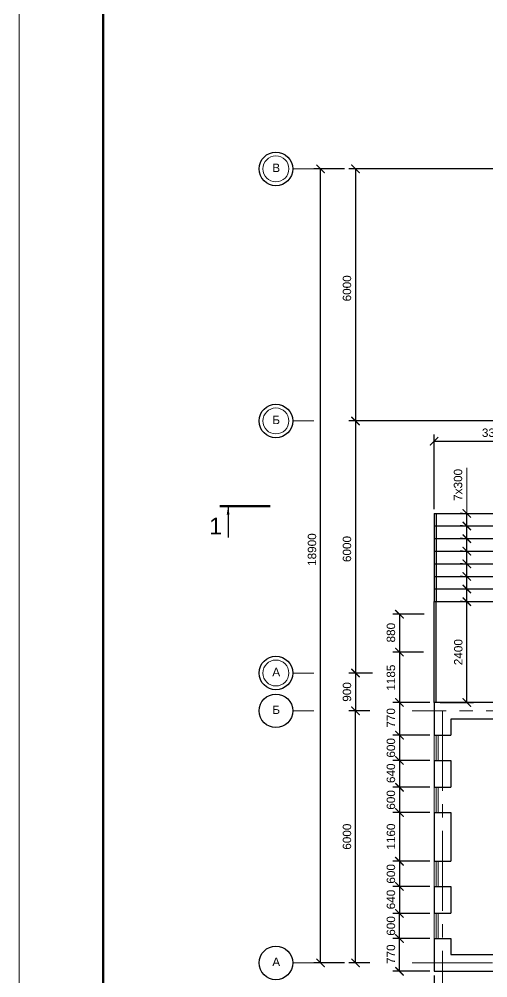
# Model space of a CAD drawing. Header units: millimetres. Extents: x -273 to 3634, y 3015 to 4572.
# Drawn here: x 1951.7 to 2063.1, y 3809.8 to 4037.9 of the extents above; entities that cross this region are included whole.
import ezdxf

# ---------------------------------------------------------------- set-up
doc = ezdxf.new("R2010")
doc.units = ezdxf.units.MM
doc.linetypes.add('CENTER2', pattern=[28.575, 19.05, -3.175, 3.175, -3.175])
doc.layers.add('@', color=250, linetype='Continuous', lineweight=60)
doc.styles.get("Standard").update_dxf_attribs({"font": 'arial.ttf', "height": 2})
doc.dimstyles.new('ISO-25', dxfattribs={"dimtxt": 2, "dimasz": 2, "dimexe": 1.6, "dimexo": 1, "dimgap": 1, "dimtad": 1, "dimdsep": 46, "dimtxsty": 'Standard', "dimblk": 'ARCHTICK', "dimcen": 2, "dimadec": 0, "dimazin": 0, "dimtfac": 1, "dimtmove": 0, "dimatfit": 3, "dimfxl": 1, "dimarcsym": 0})

# ---------------------------------------------------------------- blocks, each defined once
blk = doc.blocks.new('_ArchTick')
at = {"color": 0, "linetype": 'ByBlock', "lineweight": 15, "const_width": 0.15}
blk.add_lwpolyline([(-0.5, -0.5), (0.5, 0.5)], dxfattribs=at)
blk = doc.blocks.new('*D88')
at = {"layer": '@', "color": 0, "lineweight": -2, "transparency": 16777216}
for p, q in [((2050.35, 3810.31), (2050.35, 3777.22)), ((2206.35, 3810.31), (2206.35, 3777.22)), ((2050.35, 3778.82), (2206.35, 3778.82))]:
    blk.add_line(p, q, dxfattribs=at)
at = {"layer": 'Defpoints', "color": 0, "lineweight": 15, "transparency": 16777216}
for p in [(2050.35, 3811.31), (2206.35, 3811.31), (2206.35, 3778.82)]:
    blk.add_point(p, dxfattribs=at)
at = {"layer": '@', "color": 0, "lineweight": -2, "transparency": 16777216, "xscale": 2, "yscale": 2, "zscale": 2, "rotation": 180}
blk.add_blockref('_ArchTick', (2050.35, 3778.82), dxfattribs=at)
at = {"layer": '@', "color": 0, "lineweight": -2, "transparency": 16777216, "xscale": 2, "yscale": 2, "zscale": 2}
blk.add_blockref('_ArchTick', (2206.35, 3778.82), dxfattribs=at)
at = {"layer": '@', "color": 0, "lineweight": 15, "transparency": 16777216, "insert": (2130.93, 3780.84), "char_height": 2, "attachment_point": 5}
blk.add_mtext('15580', dxfattribs=at)
blk = doc.blocks.new('*D89')
at = {"layer": '@', "color": 0, "lineweight": -2, "transparency": 16777216}
for p, q in [((2084.35, 3877.31), (2084.35, 3761.69)), ((2052.35, 3805.45), (2052.35, 3761.69)), ((2052.35, 3763.29), (2084.35, 3763.29))]:
    blk.add_line(p, q, dxfattribs=at)
at = {"layer": 'Defpoints', "color": 0, "lineweight": 15, "transparency": 16777216}
for p in [(2084.35, 3878.31), (2052.35, 3806.45), (2084.35, 3763.29)]:
    blk.add_point(p, dxfattribs=at)
at = {"layer": '@', "color": 0, "lineweight": -2, "transparency": 16777216, "xscale": 2, "yscale": 2, "zscale": 2, "rotation": 180}
blk.add_blockref('_ArchTick', (2052.35, 3763.29), dxfattribs=at)
at = {"layer": '@', "color": 0, "lineweight": -2, "transparency": 16777216, "xscale": 2, "yscale": 2, "zscale": 2}
blk.add_blockref('_ArchTick', (2084.35, 3763.29), dxfattribs=at)
at = {"layer": '@', "color": 0, "lineweight": 15, "transparency": 16777216, "insert": (2069.12, 3765.31), "char_height": 2, "attachment_point": 5}
blk.add_mtext('3200', dxfattribs=at)
blk = doc.blocks.new('*D238')
at = {"layer": '@', "color": 0, "lineweight": -2, "transparency": 16777216}
for p, q in [((2049.35, 3819.11), (2040.53, 3819.11)), ((2042.13, 3811.31), (2042.13, 3819.11)), ((2049.35, 3811.31), (2040.53, 3811.31))]:
    blk.add_line(p, q, dxfattribs=at)
at = {"layer": 'Defpoints', "color": 0, "lineweight": 15, "transparency": 16777216}
for p in [(2042.13, 3819.11), (2050.35, 3819.11), (2050.35, 3811.31)]:
    blk.add_point(p, dxfattribs=at)
at = {"layer": '@', "color": 0, "lineweight": -2, "transparency": 16777216, "xscale": 2, "yscale": 2, "zscale": 2}
for p, rotation in [((2042.13, 3819.11), 90), ((2042.13, 3811.31), 270)]:
    blk.add_blockref('_ArchTick', p, dxfattribs=dict(at, rotation=rotation))
at = {"layer": '@', "color": 0, "lineweight": 15, "transparency": 16777216, "insert": (2040.11, 3815.38), "char_height": 2, "attachment_point": 5, "rotation": 90}
blk.add_mtext('770', dxfattribs=at)
blk = doc.blocks.new('*D239')
at = {"layer": '@', "color": 0, "lineweight": -2, "transparency": 16777216}
for p, q in [((2049.35, 3825.11), (2040.53, 3825.11)), ((2042.13, 3819.11), (2042.13, 3825.11)), ((2041.13, 3819.11), (2040.53, 3819.11))]:
    blk.add_line(p, q, dxfattribs=at)
at = {"layer": 'Defpoints', "color": 0, "lineweight": 15, "transparency": 16777216}
for p in [(2042.13, 3825.11), (2050.35, 3825.11), (2042.13, 3819.11)]:
    blk.add_point(p, dxfattribs=at)
at = {"layer": '@', "color": 0, "lineweight": -2, "transparency": 16777216, "xscale": 2, "yscale": 2, "zscale": 2}
for p, rotation in [((2042.13, 3825.11), 90), ((2042.13, 3819.11), 270)]:
    blk.add_blockref('_ArchTick', p, dxfattribs=dict(at, rotation=rotation))
at = {"layer": '@', "color": 0, "lineweight": 15, "transparency": 16777216, "insert": (2040.11, 3822.11), "char_height": 2, "attachment_point": 5, "rotation": 90}
blk.add_mtext('600', dxfattribs=at)
blk = doc.blocks.new('*D240')
at = {"layer": '@', "color": 0, "lineweight": -2, "transparency": 16777216}
for p, q in [((2049.35, 3831.51), (2040.53, 3831.51)), ((2042.13, 3831.51), (2042.13, 3825.11)), ((2041.13, 3825.11), (2040.53, 3825.11))]:
    blk.add_line(p, q, dxfattribs=at)
at = {"layer": 'Defpoints', "color": 0, "lineweight": 15, "transparency": 16777216}
for p in [(2050.35, 3831.51), (2042.13, 3825.11), (2042.13, 3825.11)]:
    blk.add_point(p, dxfattribs=at)
at = {"layer": '@', "color": 0, "lineweight": -2, "transparency": 16777216, "xscale": 2, "yscale": 2, "zscale": 2}
for p, rotation in [((2042.13, 3831.51), 90), ((2042.13, 3825.11), 270)]:
    blk.add_blockref('_ArchTick', p, dxfattribs=dict(at, rotation=rotation))
at = {"layer": '@', "color": 0, "lineweight": 15, "transparency": 16777216, "insert": (2040.11, 3828.4), "char_height": 2, "attachment_point": 5, "rotation": 90}
blk.add_mtext('640', dxfattribs=at)
blk = doc.blocks.new('*D241')
at = {"layer": '@', "color": 0, "lineweight": -2, "transparency": 16777216}
for p, q in [((2049.35, 3837.51), (2040.53, 3837.51)), ((2042.13, 3837.51), (2042.13, 3831.51)), ((2041.13, 3831.51), (2040.53, 3831.51))]:
    blk.add_line(p, q, dxfattribs=at)
at = {"layer": 'Defpoints', "color": 0, "lineweight": 15, "transparency": 16777216}
for p in [(2050.35, 3837.51), (2042.13, 3831.51), (2042.13, 3831.51)]:
    blk.add_point(p, dxfattribs=at)
at = {"layer": '@', "color": 0, "lineweight": -2, "transparency": 16777216, "xscale": 2, "yscale": 2, "zscale": 2}
for p, rotation in [((2042.13, 3837.51), 90), ((2042.13, 3831.51), 270)]:
    blk.add_blockref('_ArchTick', p, dxfattribs=dict(at, rotation=rotation))
at = {"layer": '@', "color": 0, "lineweight": 15, "transparency": 16777216, "insert": (2040.11, 3834.51), "char_height": 2, "attachment_point": 5, "rotation": 90}
blk.add_mtext('600', dxfattribs=at)
blk = doc.blocks.new('*D242')
at = {"layer": '@', "color": 0, "lineweight": -2, "transparency": 16777216}
for p, q in [((2049.35, 3849.11), (2040.53, 3849.11)), ((2042.13, 3849.11), (2042.13, 3837.51)), ((2041.13, 3837.51), (2040.53, 3837.51))]:
    blk.add_line(p, q, dxfattribs=at)
at = {"layer": 'Defpoints', "color": 0, "lineweight": 15, "transparency": 16777216}
for p in [(2050.35, 3849.11), (2042.13, 3837.51), (2042.13, 3837.51)]:
    blk.add_point(p, dxfattribs=at)
at = {"layer": '@', "color": 0, "lineweight": -2, "transparency": 16777216, "xscale": 2, "yscale": 2, "zscale": 2}
for p, rotation in [((2042.13, 3849.11), 90), ((2042.13, 3837.51), 270)]:
    blk.add_blockref('_ArchTick', p, dxfattribs=dict(at, rotation=rotation))
at = {"layer": '@', "color": 0, "lineweight": 15, "transparency": 16777216, "insert": (2040.11, 3843.38), "char_height": 2, "attachment_point": 5, "rotation": 90}
blk.add_mtext('1160', dxfattribs=at)
blk = doc.blocks.new('*D243')
at = {"layer": '@', "color": 0, "lineweight": -2, "transparency": 16777216}
for p, q in [((2049.35, 3855.11), (2040.53, 3855.11)), ((2042.13, 3855.11), (2042.13, 3849.11)), ((2041.13, 3849.11), (2040.53, 3849.11))]:
    blk.add_line(p, q, dxfattribs=at)
at = {"layer": 'Defpoints', "color": 0, "lineweight": 15, "transparency": 16777216}
for p in [(2050.35, 3855.11), (2042.13, 3849.11), (2042.13, 3849.11)]:
    blk.add_point(p, dxfattribs=at)
at = {"layer": '@', "color": 0, "lineweight": -2, "transparency": 16777216, "xscale": 2, "yscale": 2, "zscale": 2}
for p, rotation in [((2042.13, 3855.11), 90), ((2042.13, 3849.11), 270)]:
    blk.add_blockref('_ArchTick', p, dxfattribs=dict(at, rotation=rotation))
at = {"layer": '@', "color": 0, "lineweight": 15, "transparency": 16777216, "insert": (2040.11, 3852.11), "char_height": 2, "attachment_point": 5, "rotation": 90}
blk.add_mtext('600', dxfattribs=at)
blk = doc.blocks.new('*D244')
at = {"layer": '@', "color": 0, "lineweight": -2, "transparency": 16777216}
for p, q in [((2049.35, 3861.51), (2040.53, 3861.51)), ((2042.13, 3861.51), (2042.13, 3855.11)), ((2041.13, 3855.11), (2040.53, 3855.11))]:
    blk.add_line(p, q, dxfattribs=at)
at = {"layer": 'Defpoints', "color": 0, "lineweight": 15, "transparency": 16777216}
for p in [(2050.35, 3861.51), (2042.13, 3855.11), (2042.13, 3855.11)]:
    blk.add_point(p, dxfattribs=at)
at = {"layer": '@', "color": 0, "lineweight": -2, "transparency": 16777216, "xscale": 2, "yscale": 2, "zscale": 2}
for p, rotation in [((2042.13, 3861.51), 90), ((2042.13, 3855.11), 270)]:
    blk.add_blockref('_ArchTick', p, dxfattribs=dict(at, rotation=rotation))
at = {"layer": '@', "color": 0, "lineweight": 15, "transparency": 16777216, "insert": (2040.11, 3858.45), "char_height": 2, "attachment_point": 5, "rotation": 90}
blk.add_mtext('640', dxfattribs=at)
blk = doc.blocks.new('*D245')
at = {"layer": '@', "color": 0, "lineweight": -2, "transparency": 16777216}
for p, q in [((2049.35, 3867.51), (2040.53, 3867.51)), ((2042.13, 3867.51), (2042.13, 3861.51)), ((2041.13, 3861.51), (2040.53, 3861.51))]:
    blk.add_line(p, q, dxfattribs=at)
at = {"layer": 'Defpoints', "color": 0, "lineweight": 15, "transparency": 16777216}
for p in [(2050.35, 3867.51), (2042.13, 3861.51), (2042.13, 3861.51)]:
    blk.add_point(p, dxfattribs=at)
at = {"layer": '@', "color": 0, "lineweight": -2, "transparency": 16777216, "xscale": 2, "yscale": 2, "zscale": 2}
for p, rotation in [((2042.13, 3867.51), 90), ((2042.13, 3861.51), 270)]:
    blk.add_blockref('_ArchTick', p, dxfattribs=dict(at, rotation=rotation))
at = {"layer": '@', "color": 0, "lineweight": 15, "transparency": 16777216, "insert": (2040.11, 3864.51), "char_height": 2, "attachment_point": 5, "rotation": 90}
blk.add_mtext('600', dxfattribs=at)
blk = doc.blocks.new('*D246')
at = {"layer": '@', "color": 0, "lineweight": -2, "transparency": 16777216}
for p, q in [((2049.35, 3875.31), (2040.53, 3875.31)), ((2042.13, 3875.31), (2042.13, 3867.51)), ((2041.13, 3867.51), (2040.53, 3867.51))]:
    blk.add_line(p, q, dxfattribs=at)
at = {"layer": 'Defpoints', "color": 0, "lineweight": 15, "transparency": 16777216}
for p in [(2050.35, 3875.31), (2042.13, 3867.51), (2042.13, 3867.51)]:
    blk.add_point(p, dxfattribs=at)
at = {"layer": '@', "color": 0, "lineweight": -2, "transparency": 16777216, "xscale": 2, "yscale": 2, "zscale": 2}
for p, rotation in [((2042.13, 3875.31), 90), ((2042.13, 3867.51), 270)]:
    blk.add_blockref('_ArchTick', p, dxfattribs=dict(at, rotation=rotation))
at = {"layer": '@', "color": 0, "lineweight": 15, "transparency": 16777216, "insert": (2040.11, 3871.64), "char_height": 2, "attachment_point": 5, "rotation": 90}
blk.add_mtext('770', dxfattribs=at)
blk = doc.blocks.new('*D247')
at = {"layer": '@', "color": 0, "lineweight": -2, "transparency": 16777216}
for p, q in [((2047.85, 3887.31), (2040.53, 3887.31)), ((2042.13, 3887.31), (2042.13, 3875.31)), ((2041.13, 3875.31), (2040.53, 3875.31))]:
    blk.add_line(p, q, dxfattribs=at)
at = {"layer": 'Defpoints', "color": 0, "lineweight": 15, "transparency": 16777216}
for p in [(2048.85, 3887.31), (2042.13, 3875.31), (2042.13, 3875.31)]:
    blk.add_point(p, dxfattribs=at)
at = {"layer": '@', "color": 0, "lineweight": -2, "transparency": 16777216, "xscale": 2, "yscale": 2, "zscale": 2}
for p, rotation in [((2042.13, 3887.31), 90), ((2042.13, 3875.31), 270)]:
    blk.add_blockref('_ArchTick', p, dxfattribs=dict(at, rotation=rotation))
at = {"layer": '@', "color": 0, "lineweight": 15, "transparency": 16777216, "insert": (2040.11, 3881.21), "char_height": 2, "attachment_point": 5, "rotation": 90}
blk.add_mtext('1185', dxfattribs=at)
blk = doc.blocks.new('*D248')
at = {"layer": '@', "color": 0, "lineweight": -2, "transparency": 16777216}
for p, q in [((2048.03, 3896.31), (2040.53, 3896.31)), ((2042.13, 3896.31), (2042.13, 3887.31)), ((2041.13, 3887.31), (2040.53, 3887.31))]:
    blk.add_line(p, q, dxfattribs=at)
at = {"layer": 'Defpoints', "color": 0, "lineweight": 15, "transparency": 16777216}
for p in [(2049.03, 3896.31), (2042.13, 3887.31), (2042.13, 3887.31)]:
    blk.add_point(p, dxfattribs=at)
at = {"layer": '@', "color": 0, "lineweight": -2, "transparency": 16777216, "xscale": 2, "yscale": 2, "zscale": 2}
for p, rotation in [((2042.13, 3896.31), 90), ((2042.13, 3887.31), 270)]:
    blk.add_blockref('_ArchTick', p, dxfattribs=dict(at, rotation=rotation))
at = {"layer": '@', "color": 0, "lineweight": 15, "transparency": 16777216, "insert": (2040.11, 3891.92), "char_height": 2, "attachment_point": 5, "rotation": 90}
blk.add_mtext('880', dxfattribs=at)
blk = doc.blocks.new('*D249')
at = {"layer": '@', "color": 0, "lineweight": -2, "transparency": 16777216}
for p, q in [((2051.85, 3899.31), (2059.75, 3899.31)), ((2058.15, 3875.31), (2058.15, 3899.31)), ((2051.85, 3875.31), (2059.75, 3875.31))]:
    blk.add_line(p, q, dxfattribs=at)
at = {"layer": 'Defpoints', "color": 0, "lineweight": 15, "transparency": 16777216}
for p in [(2050.85, 3899.31), (2058.15, 3899.31), (2050.85, 3875.31)]:
    blk.add_point(p, dxfattribs=at)
at = {"layer": '@', "color": 0, "lineweight": -2, "transparency": 16777216, "xscale": 2, "yscale": 2, "zscale": 2}
for p, rotation in [((2058.15, 3899.31), 90), ((2058.15, 3875.31), 270)]:
    blk.add_blockref('_ArchTick', p, dxfattribs=dict(at, rotation=rotation))
at = {"layer": '@', "color": 0, "lineweight": 15, "transparency": 16777216, "insert": (2056.13, 3887.28), "char_height": 2, "attachment_point": 5, "rotation": 90}
blk.add_mtext('2400', dxfattribs=at)
blk = doc.blocks.new('*D250')
at = {"layer": '@', "color": 0, "lineweight": -2, "transparency": 16777216}
for p, q in [((2057.15, 3902.31), (2056.55, 3902.31)), ((2058.15, 3899.31), (2058.15, 3902.31)), ((2057.15, 3899.31), (2056.55, 3899.31))]:
    blk.add_line(p, q, dxfattribs=at)
at = {"layer": 'Defpoints', "color": 0, "lineweight": 15, "transparency": 16777216}
for p in [(2058.15, 3902.31), (2058.15, 3902.31), (2058.15, 3899.31)]:
    blk.add_point(p, dxfattribs=at)
at = {"layer": '@', "color": 0, "lineweight": -2, "transparency": 16777216, "xscale": 2, "yscale": 2, "zscale": 2}
for p, rotation in [((2058.15, 3902.31), 90), ((2058.15, 3899.31), 270)]:
    blk.add_blockref('_ArchTick', p, dxfattribs=dict(at, rotation=rotation))
blk = doc.blocks.new('*D251')
at = {"layer": '@', "color": 0, "lineweight": -2, "transparency": 16777216}
for p, q in [((2057.15, 3905.31), (2056.55, 3905.31)), ((2058.15, 3902.31), (2058.15, 3905.31)), ((2057.15, 3902.31), (2056.55, 3902.31))]:
    blk.add_line(p, q, dxfattribs=at)
at = {"layer": 'Defpoints', "color": 0, "lineweight": 15, "transparency": 16777216}
for p in [(2058.15, 3905.31), (2058.15, 3905.31), (2058.15, 3902.31)]:
    blk.add_point(p, dxfattribs=at)
at = {"layer": '@', "color": 0, "lineweight": -2, "transparency": 16777216, "xscale": 2, "yscale": 2, "zscale": 2}
for p, rotation in [((2058.15, 3905.31), 90), ((2058.15, 3902.31), 270)]:
    blk.add_blockref('_ArchTick', p, dxfattribs=dict(at, rotation=rotation))
blk = doc.blocks.new('*D252')
at = {"layer": '@', "color": 0, "lineweight": -2, "transparency": 16777216}
for p, q in [((2057.15, 3908.31), (2056.55, 3908.31)), ((2058.15, 3905.31), (2058.15, 3908.31)), ((2057.15, 3905.31), (2056.55, 3905.31))]:
    blk.add_line(p, q, dxfattribs=at)
at = {"layer": 'Defpoints', "color": 0, "lineweight": 15, "transparency": 16777216}
for p in [(2058.15, 3908.31), (2058.15, 3908.31), (2058.15, 3905.31)]:
    blk.add_point(p, dxfattribs=at)
at = {"layer": '@', "color": 0, "lineweight": -2, "transparency": 16777216, "xscale": 2, "yscale": 2, "zscale": 2}
for p, rotation in [((2058.15, 3908.31), 90), ((2058.15, 3905.31), 270)]:
    blk.add_blockref('_ArchTick', p, dxfattribs=dict(at, rotation=rotation))
blk = doc.blocks.new('*D253')
at = {"layer": '@', "color": 0, "lineweight": -2, "transparency": 16777216}
for p, q in [((2057.15, 3911.31), (2056.55, 3911.31)), ((2058.15, 3908.31), (2058.15, 3911.31)), ((2057.15, 3908.31), (2056.55, 3908.31))]:
    blk.add_line(p, q, dxfattribs=at)
at = {"layer": 'Defpoints', "color": 0, "lineweight": 15, "transparency": 16777216}
for p in [(2058.15, 3911.31), (2058.15, 3911.31), (2058.15, 3908.31)]:
    blk.add_point(p, dxfattribs=at)
at = {"layer": '@', "color": 0, "lineweight": -2, "transparency": 16777216, "xscale": 2, "yscale": 2, "zscale": 2}
for p, rotation in [((2058.15, 3911.31), 90), ((2058.15, 3908.31), 270)]:
    blk.add_blockref('_ArchTick', p, dxfattribs=dict(at, rotation=rotation))
blk = doc.blocks.new('*D254')
at = {"layer": '@', "color": 0, "lineweight": -2, "transparency": 16777216}
for p, q in [((2057.15, 3914.31), (2056.55, 3914.31)), ((2058.15, 3911.31), (2058.15, 3914.31)), ((2057.15, 3911.31), (2056.55, 3911.31))]:
    blk.add_line(p, q, dxfattribs=at)
at = {"layer": 'Defpoints', "color": 0, "lineweight": 15, "transparency": 16777216}
for p in [(2058.15, 3914.31), (2058.15, 3914.31), (2058.15, 3911.31)]:
    blk.add_point(p, dxfattribs=at)
at = {"layer": '@', "color": 0, "lineweight": -2, "transparency": 16777216, "xscale": 2, "yscale": 2, "zscale": 2}
for p, rotation in [((2058.15, 3914.31), 90), ((2058.15, 3911.31), 270)]:
    blk.add_blockref('_ArchTick', p, dxfattribs=dict(at, rotation=rotation))
blk = doc.blocks.new('*D255')
at = {"layer": '@', "color": 0, "lineweight": -2, "transparency": 16777216}
for p, q in [((2057.15, 3917.31), (2056.55, 3917.31)), ((2058.15, 3914.31), (2058.15, 3917.31)), ((2057.15, 3914.31), (2056.55, 3914.31))]:
    blk.add_line(p, q, dxfattribs=at)
at = {"layer": 'Defpoints', "color": 0, "lineweight": 15, "transparency": 16777216}
for p in [(2058.15, 3917.31), (2058.15, 3917.31), (2058.15, 3914.31)]:
    blk.add_point(p, dxfattribs=at)
at = {"layer": '@', "color": 0, "lineweight": -2, "transparency": 16777216, "xscale": 2, "yscale": 2, "zscale": 2}
for p, rotation in [((2058.15, 3917.31), 90), ((2058.15, 3914.31), 270)]:
    blk.add_blockref('_ArchTick', p, dxfattribs=dict(at, rotation=rotation))
blk = doc.blocks.new('*D256')
at = {"layer": '@', "color": 0, "lineweight": -2, "transparency": 16777216}
for p, q in [((2057.15, 3920.31), (2056.55, 3920.31)), ((2058.15, 3917.31), (2058.15, 3920.31)), ((2057.15, 3917.31), (2056.55, 3917.31))]:
    blk.add_line(p, q, dxfattribs=at)
at = {"layer": 'Defpoints', "color": 0, "lineweight": 15, "transparency": 16777216}
for p in [(2058.15, 3920.31), (2058.15, 3920.31), (2058.15, 3917.31)]:
    blk.add_point(p, dxfattribs=at)
at = {"layer": '@', "color": 0, "lineweight": -2, "transparency": 16777216, "xscale": 2, "yscale": 2, "zscale": 2}
for p, rotation in [((2058.15, 3920.31), 90), ((2058.15, 3917.31), 270)]:
    blk.add_blockref('_ArchTick', p, dxfattribs=dict(at, rotation=rotation))
blk = doc.blocks.new('*D257')
at = {"layer": '@', "color": 0, "lineweight": -2, "transparency": 16777216}
for p, q in [((2050.35, 3921.31), (2050.35, 3939.08)), ((2080.35, 3921.31), (2080.35, 3939.08)), ((2050.35, 3937.48), (2080.35, 3937.48))]:
    blk.add_line(p, q, dxfattribs=at)
at = {"layer": 'Defpoints', "color": 0, "lineweight": 15, "transparency": 16777216}
for p in [(2080.35, 3937.48), (2050.35, 3920.31), (2080.35, 3920.31)]:
    blk.add_point(p, dxfattribs=at)
at = {"layer": '@', "color": 0, "lineweight": -2, "transparency": 16777216, "xscale": 2, "yscale": 2, "zscale": 2, "rotation": 180}
blk.add_blockref('_ArchTick', (2050.35, 3937.48), dxfattribs=at)
at = {"layer": '@', "color": 0, "lineweight": -2, "transparency": 16777216, "xscale": 2, "yscale": 2, "zscale": 2}
blk.add_blockref('_ArchTick', (2080.35, 3937.48), dxfattribs=at)
at = {"layer": '@', "color": 0, "lineweight": 15, "transparency": 16777216, "insert": (2064.84, 3939.5), "char_height": 2, "attachment_point": 5}
blk.add_mtext('3390', dxfattribs=at)
blk = doc.blocks.new('*D258')
at = {"layer": '@', "color": 0, "lineweight": -2, "transparency": 16777216}
for p, q in [((2035.12, 3873.31), (2030.08, 3873.31)), ((2031.68, 3813.31), (2031.68, 3873.31)), ((2035.12, 3813.31), (2030.08, 3813.31))]:
    blk.add_line(p, q, dxfattribs=at)
at = {"layer": 'Defpoints', "color": 0, "lineweight": 15, "transparency": 16777216}
for p in [(2031.68, 3873.31), (2036.12, 3873.31), (2036.12, 3813.31)]:
    blk.add_point(p, dxfattribs=at)
at = {"layer": '@', "color": 0, "lineweight": -2, "transparency": 16777216, "xscale": 2, "yscale": 2, "zscale": 2}
for p, rotation in [((2031.68, 3873.31), 90), ((2031.68, 3813.31), 270)]:
    blk.add_blockref('_ArchTick', p, dxfattribs=dict(at, rotation=rotation))
at = {"layer": '@', "color": 0, "lineweight": 15, "transparency": 16777216, "insert": (2029.66, 3843.36), "char_height": 2, "attachment_point": 5, "rotation": 90}
blk.add_mtext('6000', dxfattribs=at)
blk = doc.blocks.new('*D259')
at = {"layer": '@', "color": 0, "lineweight": -2, "transparency": 16777216}
for p, q in [((2035.75, 3882.31), (2030.08, 3882.31)), ((2031.68, 3882.31), (2031.68, 3873.31)), ((2030.68, 3873.31), (2030.08, 3873.31))]:
    blk.add_line(p, q, dxfattribs=at)
at = {"layer": 'Defpoints', "color": 0, "lineweight": 15, "transparency": 16777216}
for p in [(2036.75, 3882.31), (2031.68, 3873.31), (2031.68, 3873.31)]:
    blk.add_point(p, dxfattribs=at)
at = {"layer": '@', "color": 0, "lineweight": -2, "transparency": 16777216, "xscale": 2, "yscale": 2, "zscale": 2}
for p, rotation in [((2031.68, 3882.31), 90), ((2031.68, 3873.31), 270)]:
    blk.add_blockref('_ArchTick', p, dxfattribs=dict(at, rotation=rotation))
at = {"layer": '@', "color": 0, "lineweight": 15, "transparency": 16777216, "insert": (2029.66, 3877.81), "char_height": 2, "attachment_point": 5, "rotation": 90}
blk.add_mtext('900', dxfattribs=at)
blk = doc.blocks.new('*D260')
at = {"layer": '@', "color": 0, "lineweight": -2, "transparency": 16777216}
for p, q in [((2075.36, 3942.31), (2030.08, 3942.31)), ((2031.68, 3942.31), (2031.68, 3882.31)), ((2030.68, 3882.31), (2030.08, 3882.31))]:
    blk.add_line(p, q, dxfattribs=at)
at = {"layer": 'Defpoints', "color": 0, "lineweight": 15, "transparency": 16777216}
for p in [(2076.36, 3942.31), (2031.68, 3882.31), (2031.68, 3882.31)]:
    blk.add_point(p, dxfattribs=at)
at = {"layer": '@', "color": 0, "lineweight": -2, "transparency": 16777216, "xscale": 2, "yscale": 2, "zscale": 2}
for p, rotation in [((2031.68, 3942.31), 90), ((2031.68, 3882.31), 270)]:
    blk.add_blockref('_ArchTick', p, dxfattribs=dict(at, rotation=rotation))
at = {"layer": '@', "color": 0, "lineweight": 15, "transparency": 16777216, "insert": (2029.66, 3911.83), "char_height": 2, "attachment_point": 5, "rotation": 90}
blk.add_mtext('6000', dxfattribs=at)
blk = doc.blocks.new('*D261')
at = {"layer": '@', "color": 0, "lineweight": -2, "transparency": 16777216}
for p, q in [((2079.35, 4002.31), (2030.08, 4002.31)), ((2031.68, 4002.31), (2031.68, 3942.31)), ((2030.68, 3942.31), (2030.08, 3942.31))]:
    blk.add_line(p, q, dxfattribs=at)
at = {"layer": 'Defpoints', "color": 0, "lineweight": 15, "transparency": 16777216}
for p in [(2080.35, 4002.31), (2031.68, 3942.31), (2031.68, 3942.31)]:
    blk.add_point(p, dxfattribs=at)
at = {"layer": '@', "color": 0, "lineweight": -2, "transparency": 16777216, "xscale": 2, "yscale": 2, "zscale": 2}
for p, rotation in [((2031.68, 4002.31), 90), ((2031.68, 3942.31), 270)]:
    blk.add_blockref('_ArchTick', p, dxfattribs=dict(at, rotation=rotation))
at = {"layer": '@', "color": 0, "lineweight": 15, "transparency": 16777216, "insert": (2029.66, 3973.88), "char_height": 2, "attachment_point": 5, "rotation": 90}
blk.add_mtext('6000', dxfattribs=at)
blk = doc.blocks.new('*D262')
at = {"layer": '@', "color": 0, "lineweight": -2, "transparency": 16777216}
for p, q in [((2029.08, 4002.31), (2021.76, 4002.31)), ((2023.36, 3813.31), (2023.36, 4002.31)), ((2029.08, 3813.31), (2021.76, 3813.31))]:
    blk.add_line(p, q, dxfattribs=at)
at = {"layer": 'Defpoints', "color": 0, "lineweight": 15, "transparency": 16777216}
for p in [(2023.36, 4002.31), (2030.08, 4002.31), (2030.08, 3813.31)]:
    blk.add_point(p, dxfattribs=at)
at = {"layer": '@', "color": 0, "lineweight": -2, "transparency": 16777216, "xscale": 2, "yscale": 2, "zscale": 2}
for p, rotation in [((2023.36, 4002.31), 90), ((2023.36, 3813.31), 270)]:
    blk.add_blockref('_ArchTick', p, dxfattribs=dict(at, rotation=rotation))
at = {"layer": '@', "color": 0, "lineweight": 15, "transparency": 16777216, "insert": (2021.34, 3911.69), "char_height": 2, "attachment_point": 5, "rotation": 90}
blk.add_mtext('18900', dxfattribs=at)

msp = doc.modelspace()

# ---------------------------------------------------------------- linework, layer by layer
at = {"color": 7, "lineweight": 15}
msp.add_line((1951.716, 3609.3), (1951.716, 4203.3), dxfattribs=at)
at = {"layer": '@', "color": 0, "lineweight": 50}
msp.add_line((1971.716, 4198.3), (1971.716, 3614.3), dxfattribs=at)
at = {"layer": '@', "color": 0, "lineweight": 15}
for p, q in [((2021.757, 4002.314), (2016.757, 4002.314)), ((2021.757, 3942.314), (2016.757, 3942.314)), ((2058.148, 3920.314), (2058.148, 3931.181)), ((2021.757, 3882.314), (2016.757, 3882.314)), ((2021.757, 3873.314), (2016.757, 3873.314)), ((2050.349, 3867.514), (2050.349, 3861.514)), ((2050.849, 3867.514), (2050.849, 3861.514)), ((2051.349, 3867.514), (2051.349, 3861.514)), ((2050.349, 3855.114), (2050.349, 3849.114)), ((2050.849, 3855.114), (2050.849, 3849.114)), ((2051.349, 3855.114), (2051.349, 3849.114)), ((2050.349, 3837.514), (2050.349, 3831.514)), ((2050.849, 3837.514), (2050.849, 3831.514)), ((2051.349, 3837.514), (2051.349, 3831.514)), ((2050.349, 3825.114), (2050.349, 3819.114)), ((2050.849, 3825.114), (2050.849, 3819.114)), ((2051.349, 3825.114), (2051.349, 3819.114)), ((2021.757, 3813.314), (2016.757, 3813.314))]:
    msp.add_line(p, q, dxfattribs=at)
at = {"layer": '@', "color": 0, "lineweight": 100}
msp.add_line((2011.39, 3922.028), (1999.39, 3922.028), dxfattribs=at)
at = {"layer": '@', "color": 0, "lineweight": 30}
for p, q in [((2050.349, 3920.314), (2080.349, 3920.314)), ((2050.349, 3920.314), (2050.349, 3899.314)), ((2050.849, 3920.314), (2050.849, 3899.314)), ((2050.349, 3917.314), (2080.349, 3917.314)), ((2050.349, 3914.314), (2080.349, 3914.314)), ((2050.349, 3911.314), (2080.349, 3911.314)), ((2050.349, 3908.314), (2080.349, 3908.314)), ((2050.349, 3905.314), (2080.349, 3905.314)), ((2050.349, 3902.314), (2080.349, 3902.314)), ((2050.349, 3875.314), (2050.349, 3899.314)), ((2050.349, 3899.314), (2080.349, 3899.314)), ((2050.849, 3875.314), (2050.849, 3899.314)), ((2081.799, 3875.314), (2050.349, 3875.314)), ((2050.349, 3875.314), (2050.349, 3867.514)), ((2084.349, 3871.314), (2054.349, 3871.314)), ((2054.349, 3871.314), (2054.349, 3867.514)), ((2050.349, 3867.514), (2054.349, 3867.514)), ((2050.349, 3861.514), (2054.349, 3861.514)), ((2050.349, 3861.514), (2050.349, 3855.114)), ((2054.349, 3861.514), (2054.349, 3855.114)), ((2050.349, 3855.114), (2054.349, 3855.114)), ((2050.349, 3849.114), (2054.349, 3849.114)), ((2050.349, 3849.114), (2050.349, 3837.514)), ((2054.349, 3849.114), (2054.349, 3837.514)), ((2050.349, 3837.514), (2054.349, 3837.514)), ((2050.349, 3831.514), (2054.349, 3831.514)), ((2050.349, 3831.514), (2050.349, 3825.114)), ((2054.349, 3831.514), (2054.349, 3825.114)), ((2050.349, 3825.114), (2054.349, 3825.114)), ((2050.349, 3819.114), (2054.349, 3819.114)), ((2050.349, 3819.114), (2050.349, 3811.314)), ((2054.349, 3819.114), (2054.349, 3815.314)), ((2054.349, 3815.314), (2202.349, 3815.314)), ((2050.349, 3811.314), (2206.349, 3811.314))]:
    msp.add_line(p, q, dxfattribs=at)
at = {"layer": '@', "color": 0, "linetype": 'CENTER2', "lineweight": 15}
for p, q in [((2081.799, 3873.314), (2045.187, 3873.314)), ((2052.349, 3873.314), (2052.349, 3806.453)), ((2045.187, 3813.314), (2211.217, 3813.314))]:
    msp.add_line(p, q, dxfattribs=at)
at = {"layer": '@', "color": 0, "lineweight": 30}
for centre in [(2012.757, 4002.314), (2012.757, 3942.314), (2012.757, 3882.314), (2012.757, 3873.314), (2012.757, 3813.314)]:
    msp.add_circle(centre, 4, dxfattribs=at)
at = {"layer": '@', "color": 0, "lineweight": 15}
for centre in [(2012.757, 4002.314), (2012.757, 3942.314), (2012.757, 3882.314)]:
    msp.add_circle(centre, 3.085, dxfattribs=at)

# ---------------------------------------------------------------- texts
for s, height, p in [('В', 2, (2011.895, 4001.56)), ('Б', 2, (2011.895, 3941.56)), ('1', 4, (1996.865, 3915.302)), ('А', 2, (2011.895, 3881.56)), ('Б', 2, (2011.895, 3872.56)), ('А', 2, (2011.895, 3812.56))]:
    msp.add_text(s, height=height, dxfattribs=at).set_placement(p)
msp.add_text('7x300', height=2, rotation=90, dxfattribs=at).set_placement((2057.053, 3923.29))

# ---------------------------------------------------------------- dimensions: what is measured, and where the dimension line sits
for base, p1, p2, text, picture, middle in [((2023.357, 4002.314), (2030.083, 3813.314), (2030.083, 4002.314), '18900', '*D262', (2023.357, 3911.687)), ((2031.683, 3942.314), (2080.349, 4002.314), (2031.683, 3942.314), '6000', '*D261', (2031.683, 3973.878)), ((2031.683, 3882.314), (2076.359, 3942.314), (2031.683, 3882.314), '6000', '*D260', (2031.683, 3911.83)), ((2058.148, 3920.314), (2058.148, 3917.314), (2058.148, 3920.314), ' ', '*D256', (2058.148, 3918.814)), ((2058.148, 3917.314), (2058.148, 3914.314), (2058.148, 3917.314), ' ', '*D255', (2058.148, 3915.814)), ((2058.148, 3914.314), (2058.148, 3911.314), (2058.148, 3914.314), ' ', '*D254', (2058.148, 3912.814)), ((2058.148, 3911.314), (2058.148, 3908.314), (2058.148, 3911.314), ' ', '*D253', (2058.148, 3909.814)), ((2058.148, 3908.314), (2058.148, 3905.314), (2058.148, 3908.314), ' ', '*D252', (2058.148, 3906.814)), ((2058.148, 3905.314), (2058.148, 3902.314), (2058.148, 3905.314), ' ', '*D251', (2058.148, 3903.814)), ((2058.148, 3902.314), (2058.148, 3899.314), (2058.148, 3902.314), ' ', '*D250', (2058.148, 3900.814)), ((2058.148, 3899.314), (2050.849, 3875.314), (2050.849, 3899.314), '2400', '*D249', (2058.148, 3887.279)), ((2042.126, 3887.314), (2049.029, 3896.314), (2042.126, 3887.314), '880', '*D248', (2042.126, 3891.923)), ((2042.126, 3875.314), (2048.854, 3887.314), (2042.126, 3875.314), '1185', '*D247', (2042.126, 3881.207)), ((2031.683, 3873.314), (2036.752, 3882.314), (2031.683, 3873.314), '900', '*D259', (2031.683, 3877.811)), ((2042.126, 3867.514), (2050.349, 3875.314), (2042.126, 3867.514), '770', '*D246', (2042.126, 3871.64)), ((2031.683, 3873.314), (2036.117, 3813.314), (2036.117, 3873.314), '6000', '*D258', (2031.683, 3843.363)), ((2042.126, 3861.514), (2050.349, 3867.514), (2042.126, 3861.514), '600', '*D245', (2042.126, 3864.514)), ((2042.126, 3855.114), (2050.349, 3861.514), (2042.126, 3855.114), '640', '*D244', (2042.126, 3858.445)), ((2042.126, 3849.114), (2050.349, 3855.114), (2042.126, 3849.114), '600', '*D243', (2042.126, 3852.114)), ((2042.126, 3837.514), (2050.349, 3849.114), (2042.126, 3837.514), '1160', '*D242', (2042.126, 3843.381)), ((2042.126, 3831.514), (2050.349, 3837.514), (2042.126, 3831.514), '600', '*D241', (2042.126, 3834.514)), ((2042.126, 3825.114), (2050.349, 3831.514), (2042.126, 3825.114), '640', '*D240', (2042.126, 3828.402)), ((2042.126, 3825.114), (2042.126, 3819.114), (2050.349, 3825.114), '600', '*D239', (2042.126, 3822.114)), ((2042.126, 3819.114), (2050.349, 3811.314), (2050.349, 3819.114), '770', '*D238', (2042.126, 3815.378))]:
    dim = msp.add_linear_dim(base=base, p1=p1, p2=p2, angle=90, text=text, dimstyle='ISO-25', dxfattribs=at)
    dim.commit()
    dim.dimension.update_dxf_attribs({"geometry": picture, "text_midpoint": middle, "dimtype": 160})
for base, p1, p2, text, picture, middle in [((2080.349, 3937.476), (2050.349, 3920.314), (2080.349, 3920.314), '3390', '*D257', (2064.843, 3937.476)), ((2084.349, 3763.291), (2052.349, 3806.453), (2084.349, 3878.314), '3200', '*D89', (2069.12, 3763.291)), ((2206.349, 3778.817), (2050.349, 3811.314), (2206.349, 3811.314), '15580', '*D88', (2130.931, 3778.817))]:
    dim = msp.add_linear_dim(base=base, p1=p1, p2=p2, text=text, dimstyle='ISO-25', dxfattribs=at)
    dim.commit()
    dim.dimension.update_dxf_attribs({"geometry": picture, "text_midpoint": middle, "dimtype": 160})

# ---------------------------------------------------------------- leaders
at = {"layer": '@', "color": 0, "lineweight": 50}
msp.add_leader([(2001.39, 3922.028), (2001.39, 3914.554)], dimstyle='ISO-25', override={"dimgap": 1, "dimtad": 0}, dxfattribs=at)

doc.saveas('drawing.dxf')
